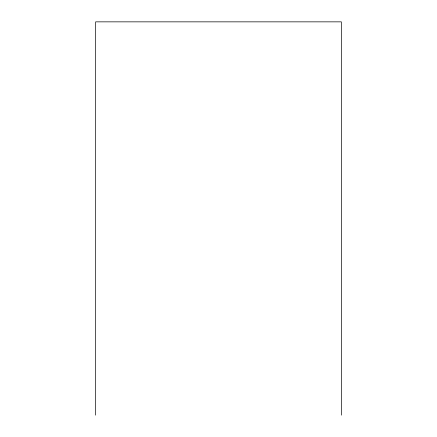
<?xml version="1.0" encoding="UTF-8"?>
<svg xmlns="http://www.w3.org/2000/svg" width="437" height="437" viewBox="0 0 437 437"><rect width="100%" height="100%" fill="white"/><g stroke="black" fill="none" stroke-linecap="round" stroke-linejoin="round"><path stroke-width="0.66" d="M341.346 415.15L341.346 21.85L95.654 21.85L95.654 415.15"/></g></svg>
